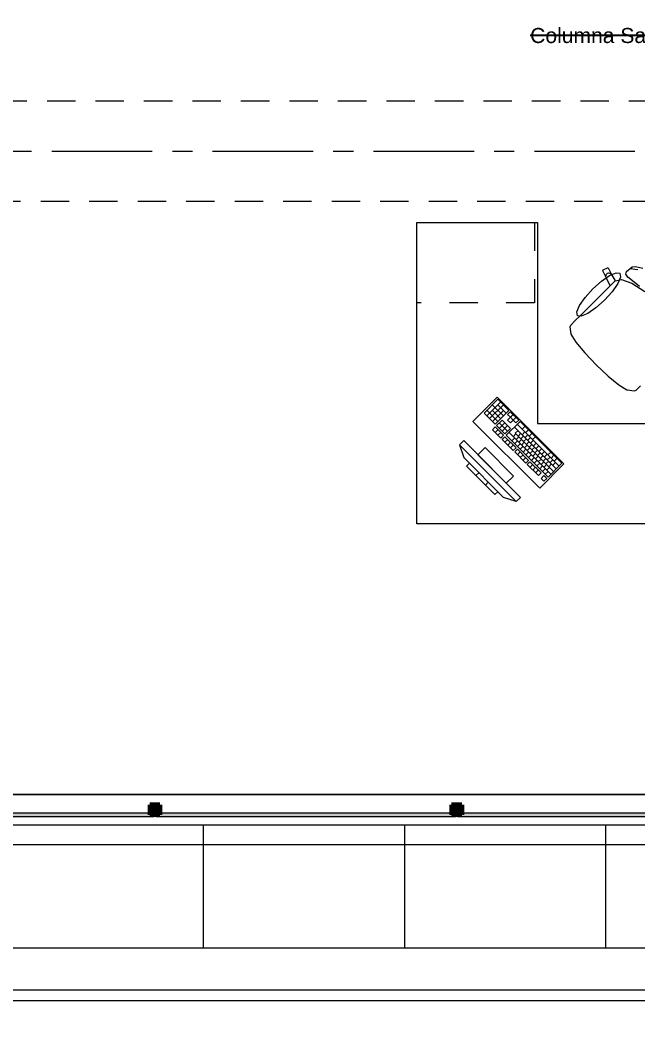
# Model space of a CAD drawing. Header units: inches. Extents: x -38 to 5698, y -33 to 92.
# Drawn here: x 132.59 to 135.66, y 3.05 to 8.1 of the extents above; entities that cross this region are included whole.
import ezdxf

# ---------------------------------------------------------------- set-up
doc = ezdxf.new("R2010")
doc.units = ezdxf.units.IN
doc.header["$MEASUREMENT"] = 0
doc.set_wipeout_variables(frame=1)
doc.header["$PDMODE"] = 1
for name, pattern in [('Hidden Line', [0.195611, 0.141111, -0.0545]), ('Punto & Raya', [0.65, 0.5, -0.075, 0, -0.075]), ('Rayas', [0.282222, 0.141111, -0.141111]), ('Wipeout_Contour', [1, 0, -1])]:
    doc.linetypes.add(name, pattern=pattern)
for name, color, linetype in [('02 _ ARQ _ ALB _ Cotas Ejes', 7, 'Continuous'), ('02 _ ARQ _ ALB _ Ejes Generales', 7, 'Continuous'), ('02 _ ARQ _ ZON _ Espacio.3D', 7, 'Continuous'), ('08 _ STR _ EXT _ 07 Losa Aligerada', 7, 'Continuous'), ('08 _ STR _ EXT _ 08 Placas Inclinadas', 7, 'Continuous'), ('08 _ STR _ EXT _ 09 Vigas', 7, 'Continuous'), ('Acabado - Muros', 7, 'Continuous'), ('Dibujo 2D - General', 7, 'Continuous'), ('Estructura - 03 LOSA', 7, 'Continuous'), ('Interior - Mobiliario', 7, 'Continuous'), ('Notas - Etiquetas', 251, 'Continuous')]:
    doc.layers.add(name, color=color, linetype=linetype)
doc.styles.add('Estilo_Generado_4', font='swisse.ttf')
doc.dimstyles.new('Estilo_Generado__1', dxfattribs={"dimtxt": 0.125, "dimasz": 0.095, "dimexe": 0.18, "dimexo": 0.3, "dimgap": 0, "dimtad": 0, "dimtih": 1, "dimtoh": 1, "dimzin": 0, "dimdsep": 46, "dimtxsty": 'Estilo_Generado_4', "dimblk": 'ARROWHEAD_6', "dimblk1": 'ARROWHEAD_6', "dimblk2": 'ARROWHEAD_6', "dimcen": 0.09, "dimse1": 1, "dimse2": 1, "dimclrd": 144, "dimclre": 144, "dimclrt": 7, "dimadec": 0, "dimazin": 0, "dimtfac": 1, "dimtdec": 4, "dimtmove": 0, "dimatfit": 3, "dimfxl": 1, "dimtolj": 1, "dimtzin": 0, "dimarcsym": 0})
doc.dimstyles.new('Estilo_Generado__8', dxfattribs={"dimtxt": 0.18, "dimasz": 0.0912, "dimexe": 0.18, "dimexo": 0.0625, "dimgap": 0, "dimtad": 0, "dimtih": 1, "dimtoh": 1, "dimdec": 4, "dimzin": 0, "dimdsep": 46, "dimcen": 0.09, "dimadec": 0, "dimazin": 0, "dimtfac": 1, "dimtdec": 4, "dimtmove": 0, "dimatfit": 3, "dimldrblk": 'ARROWHEAD_5', "dimfxl": 1, "dimtolj": 1, "dimtzin": 0, "dimarcsym": 0})

# ---------------------------------------------------------------- blocks, each defined once
blk = doc.blocks.new('ARROWHEAD_6')
at = {"color": 0, "linetype": 'Continuous', "lineweight": 0}
for p, q in [((0, 0), (-1, 0)), ((-0.5, -0.5), (0.5, 0.5))]:
    blk.add_line(p, q, dxfattribs=at)
blk = doc.blocks.new('*D91', base_point=(804.059, 0))
at = {"layer": '02 _ ARQ _ ALB _ Cotas Ejes', "color": 144, "linetype": 'Continuous', "lineweight": -2, "transparency": 16777216}
for p, q in [((129.915, 2.2841), (133.0886, 2.2841)), ((136.725, 2.2841), (133.4761, 2.2841))]:
    blk.add_line(p, q, dxfattribs=at)
at = {"layer": 'Defpoints', "color": 0, "linetype": 'Continuous', "transparency": 16777216}
for p in [(129.82, 7.45), (136.82, 7.45), (136.82, 2.2841)]:
    blk.add_point(p, dxfattribs=at)
at = {"layer": '02 _ ARQ _ ALB _ Cotas Ejes', "color": 144, "linetype": 'Continuous', "lineweight": -2, "transparency": 16777216, "xscale": 0.095, "yscale": 0.095, "zscale": 0.095, "rotation": 180}
blk.add_blockref('ARROWHEAD_6', (129.82, 2.2841), dxfattribs=at)
at = {"layer": '02 _ ARQ _ ALB _ Cotas Ejes', "color": 144, "linetype": 'Continuous', "lineweight": -2, "transparency": 16777216, "xscale": 0.095, "yscale": 0.095, "zscale": 0.095}
blk.add_blockref('ARROWHEAD_6', (136.82, 2.2841), dxfattribs=at)
at = {"layer": '02 _ ARQ _ ALB _ Cotas Ejes', "color": 7, "linetype": 'Continuous', "lineweight": 13, "transparency": 16777216, "insert": (133.2824, 2.2841), "char_height": 0.125, "attachment_point": 5, "style": 'Estilo_Generado_4'}
blk.add_mtext('\\A1;7.00', dxfattribs=at)
blk = doc.blocks.new('ARROWHEAD_5')
at = {"linetype": 'Continuous', "lineweight": 0}
blk.add_hatch(color=0, dxfattribs=at).paths.add_polyline_path([(-1, 0.2679), (0, 0), (-1, -0.2679)])
at = {"color": 0, "linetype": 'Continuous', "lineweight": 0}
blk.add_line((0, 0), (-1, 0), dxfattribs=at)

msp = doc.modelspace()

# ---------------------------------------------------------------- hatches: boundary and pattern name
at = {"layer": 'Acabado - Muros', "linetype": 'Continuous', "lineweight": 0}
for points in [[(133.2339, 4.1979), (133.2339, 4.1479), (133.2839, 4.1479), (133.2839, 4.1979)], [(134.7339, 4.1979), (134.7339, 4.1479), (134.7839, 4.1479), (134.7839, 4.1979)]]:
    msp.add_hatch(color=254, dxfattribs=at).paths.add_polyline_path(points)
at = {"layer": 'Acabado - Muros', "linetype": 'Continuous', "lineweight": 9}
for points in [[(131.7639, 4.1379), (133.2539, 4.1379), (133.2539, 4.1579), (131.7639, 4.1579)], [(133.2639, 4.1379), (134.7539, 4.1379), (134.7539, 4.1579), (133.2639, 4.1579)], [(134.7639, 4.1379), (135.8849, 4.1379), (135.8849, 4.1579), (134.7639, 4.1579)]]:
    msp.add_hatch(color=250, dxfattribs=at).paths.add_polyline_path(points)

# ---------------------------------------------------------------- linework, layer by layer
at = {"layer": '02 _ ARQ _ ALB _ Ejes Generales', "color": 252, "linetype": 'Punto & Raya', "lineweight": 13}
msp.add_line((98.3454, 7.45), (147.07, 7.45), dxfattribs=at)
at = {"layer": '02 _ ARQ _ ZON _ Espacio.3D', "color": 254, "linetype": 'Continuous', "lineweight": 0, "flags": 128}
msp.add_lwpolyline([(135.97, 17.35), (130.07, 17.35), (130.07, 16.9), (130.07, 7.7), (130.27, 7.7), (130.27, 7.2), (129.77, 7.2), (129.77, 3.7271), (130.6199, 3.7271), (130.6224, 4.6516), (130.7699, 4.6516), (130.7699, 4.2489), (135.8699, 4.2489)], dxfattribs=at)
at = {"layer": '08 _ STR _ EXT _ 07 Losa Aligerada', "color": 7, "linetype": 'Continuous', "lineweight": 18, "flags": 128}
msp.add_lwpolyline([(100.17, 5.8), (117.7353, 5.8), (117.7353, 7.2), (122.9315, 7.2), (122.9315, 6.0005), (129.57, 6.0005), (129.57, 3.3753), (137.07, 3.3753)], dxfattribs=at)
at = {"layer": '08 _ STR _ EXT _ 09 Vigas', "color": 251, "linetype": 'Hidden Line', "lineweight": 13}
for p, q in [((130.07, 7.7), (136.57, 7.7)), ((102.07, 7.2), (144.07, 7.2))]:
    msp.add_line(p, q, dxfattribs=at)
at = {"layer": 'Acabado - Muros', "color": 7, "linetype": 'Continuous', "lineweight": 60}
for p, q in [((133.2339, 4.1979), (133.2339, 4.1479)), ((133.2839, 4.1979), (133.2339, 4.1979)), ((133.2839, 4.1979), (133.2839, 4.1479)), ((134.7339, 4.1979), (134.7339, 4.1479)), ((134.7839, 4.1979), (134.7339, 4.1979)), ((134.7839, 4.1979), (134.7839, 4.1479)), ((133.2839, 4.1479), (133.2339, 4.1479)), ((134.7839, 4.1479), (134.7339, 4.1479))]:
    msp.add_line(p, q, dxfattribs=at)
at = {"layer": 'Acabado - Muros', "color": 7, "linetype": 'Continuous', "lineweight": 13, "flags": 128}
for points in [[(131.7639, 4.1379), (131.7639, 4.1579), (133.2539, 4.1579), (133.2539, 4.1379)], [(133.2639, 4.1379), (133.2639, 4.1579), (134.7539, 4.1579), (134.7539, 4.1379)], [(134.7639, 4.1379), (134.7639, 4.1579), (135.8849, 4.1579), (135.8849, 4.1379)]]:
    msp.add_lwpolyline(points, close=True, dxfattribs=at)
at = {"layer": 'Interior - Mobiliario', "color": 175, "linetype": 'Rayas', "lineweight": 13}
for p, q in [((135.1465, 7.0949), (135.1465, 6.6949)), ((135.1465, 6.6949), (134.5615, 6.6949))]:
    msp.add_line(p, q, dxfattribs=at)
at = {"layer": 'Interior - Mobiliario', "color": 175, "linetype": 'Continuous', "lineweight": 13}
for p, q in [((135.4869, 6.8587), (135.5083, 6.8695)), ((135.5083, 6.8695), (135.5124, 6.8682)), ((135.5124, 6.8682), (135.5293, 6.8351)), ((135.6037, 6.8502), (135.6316, 6.8734)), ((135.6316, 6.8734), (135.6483, 6.8753)), ((135.6483, 6.8753), (135.6845, 6.8675)), ((135.4856, 6.8547), (135.4869, 6.8587)), ((135.5026, 6.8216), (135.4856, 6.8547)), ((135.501, 6.8272), (135.5017, 6.833)), ((135.5026, 6.8216), (135.501, 6.8272)), ((135.5017, 6.833), (135.5045, 6.8382)), ((135.5222, 6.7798), (135.5026, 6.8216)), ((135.5045, 6.8382), (135.5091, 6.8418)), ((135.5091, 6.8418), (135.5147, 6.8433)), ((135.5147, 6.8433), (135.5206, 6.8426)), ((135.5206, 6.8426), (135.5257, 6.8397)), ((135.5257, 6.8397), (135.5293, 6.8351)), ((135.5293, 6.8351), (135.5467, 6.8041)), ((135.6003, 6.8373), (135.6037, 6.8502)), ((135.6103, 6.8229), (135.6003, 6.8373)), ((135.6326, 6.8043), (135.6103, 6.8229)), ((135.6263, 6.8637), (135.6218, 6.8645)), ((135.6343, 6.863), (135.6263, 6.8637)), ((135.6451, 6.8609), (135.6343, 6.863)), ((135.6605, 6.8598), (135.6451, 6.8609)), ((135.3743, 6.632), (135.5222, 6.7798)), ((135.5464, 6.804), (135.5222, 6.7798)), ((135.5464, 6.804), (135.5467, 6.8041)), ((135.5467, 6.8041), (135.5786, 6.8115)), ((135.5786, 6.8115), (135.6306, 6.7932)), ((135.6306, 6.7932), (135.6944, 6.7518)), ((135.6688, 6.7764), (135.6326, 6.8043)), ((135.3488, 6.6064), (135.3743, 6.632)), ((135.324, 6.5752), (135.3269, 6.5845)), ((135.328, 6.5413), (135.324, 6.5752)), ((135.3269, 6.5845), (135.3488, 6.6064)), ((135.3289, 6.5392), (135.328, 6.5413)), ((135.3538, 6.4991), (135.3289, 6.5392)), ((135.3974, 6.4454), (135.3538, 6.4991)), ((135.3981, 6.4446), (135.3974, 6.4454)), ((135.4529, 6.3863), (135.3981, 6.4446)), ((135.4529, 6.3863), (135.5113, 6.3314)), ((135.5113, 6.3314), (135.5121, 6.3308)), ((135.5121, 6.3308), (135.5657, 6.2872)), ((135.5657, 6.2872), (135.6058, 6.2623)), ((135.6058, 6.2623), (135.6079, 6.2614)), ((135.6511, 6.2603), (135.6731, 6.2822)), ((134.9635, 6.2153), (134.8949, 6.1468)), ((135.0189, 6.1599), (134.9635, 6.2153)), ((135.6079, 6.2614), (135.6418, 6.2574)), ((135.6418, 6.2574), (135.6511, 6.2603)), ((134.9773, 6.2015), (134.9088, 6.1329)), ((134.9912, 6.1876), (134.9226, 6.1191)), ((134.9914, 6.1325), (134.936, 6.1879)), ((135.0052, 6.1462), (134.9636, 6.1878)), ((134.8949, 6.1468), (134.9503, 6.0914)), ((134.964, 6.1051), (134.9086, 6.1605)), ((134.9777, 6.1188), (134.9362, 6.1604)), ((134.9913, 6.1601), (134.9365, 6.1052)), ((134.9503, 6.0914), (135.0189, 6.1599)), ((134.9846, 6.1119), (134.9572, 6.0845)), ((135.0262, 6.0703), (134.9846, 6.1119)), ((135.0258, 6.153), (135.0121, 6.1393)), ((135.0121, 6.1393), (135.0259, 6.1255)), ((135.0259, 6.1255), (135.0122, 6.1118)), ((135.0122, 6.1118), (135.0261, 6.0979)), ((135.0673, 6.1115), (135.0258, 6.153)), ((135.0396, 6.1392), (135.0259, 6.1255)), ((135.0398, 6.1116), (135.0259, 6.1255)), ((135.0261, 6.0979), (135.0398, 6.1116)), ((135.0535, 6.1253), (135.0398, 6.1116)), ((135.0398, 6.1116), (135.0536, 6.0978)), ((135.0536, 6.0978), (135.0673, 6.1115)), ((134.9504, 6.0776), (134.9367, 6.0639)), ((134.9367, 6.0639), (134.9782, 6.0223)), ((134.9919, 6.0361), (134.9504, 6.0776)), ((134.9642, 6.0638), (134.9505, 6.05)), ((134.9572, 6.0845), (134.9988, 6.0429)), ((135.0125, 6.0566), (134.9709, 6.0982)), ((134.9985, 6.098), (134.9711, 6.0706)), ((135.0123, 6.0842), (134.9849, 6.0568)), ((134.9988, 6.0429), (135.0262, 6.0703)), ((135.0743, 6.1046), (135.0057, 6.036)), ((135.2545, 5.8694), (135.0468, 6.0771)), ((135.2683, 5.8831), (135.0605, 6.0908)), ((135.282, 5.8968), (135.0743, 6.1046)), ((135.0985, 6.0803), (135.0848, 6.0666)), ((135.1158, 6.063), (135.1021, 6.0493)), ((134.7938, 6.01), (134.7726, 5.9888)), ((135.0767, 5.7272), (134.7938, 6.01)), ((134.9781, 6.0499), (134.9643, 6.0362)), ((134.9782, 6.0223), (134.9919, 6.0361)), ((134.9988, 6.0291), (134.9851, 6.0154)), ((134.9851, 6.0154), (135.0405, 5.96)), ((135.0542, 5.9737), (134.9988, 6.0291)), ((135.0127, 6.0153), (134.999, 6.0016)), ((135.0057, 6.036), (135.2134, 5.8283)), ((135.2271, 5.842), (135.0194, 6.0497)), ((135.0471, 6.022), (135.0334, 6.0083)), ((135.0539, 6.0426), (135.0402, 6.0289)), ((135.0641, 6.0598), (135.0504, 6.0461)), ((135.2408, 5.8557), (135.0504, 6.0461)), ((135.0677, 6.0288), (135.054, 6.0151)), ((135.078, 6.046), (135.0643, 6.0323)), ((135.0816, 6.015), (135.0679, 6.0012)), ((135.0918, 6.0321), (135.0781, 6.0184)), ((135.0986, 6.0528), (135.0849, 6.0391)), ((135.1057, 6.0183), (135.092, 6.0046)), ((135.1125, 6.0389), (135.0988, 6.0252)), ((135.1263, 6.0251), (135.1126, 6.0114)), ((135.1331, 6.0457), (135.1194, 6.032)), ((135.1402, 6.0112), (135.1265, 5.9975)), ((135.1504, 6.0284), (135.1367, 6.0147)), ((134.7726, 5.9888), (135.0554, 5.706)), ((134.7726, 5.9888), (134.7938, 5.9252)), ((134.8999, 5.9747), (134.8645, 5.9393)), ((135.0413, 5.8332), (134.8999, 5.9747)), ((135.0265, 6.0014), (135.0128, 5.9877)), ((135.0404, 5.9876), (135.0267, 5.9739)), ((135.0405, 5.96), (135.0542, 5.9737)), ((135.0609, 6.0082), (135.0472, 5.9944)), ((135.0611, 5.9668), (135.0474, 5.9531)), ((135.0748, 5.9943), (135.0611, 5.9806)), ((135.1165, 5.9114), (135.0611, 5.9668)), ((135.0886, 5.9805), (135.0749, 5.9668)), ((135.0954, 6.0011), (135.0817, 5.9874)), ((135.1025, 5.9666), (135.0888, 5.9529)), ((135.1093, 5.9873), (135.0956, 5.9735)), ((135.1195, 6.0044), (135.1058, 5.9907)), ((135.1231, 5.9734), (135.1094, 5.9597)), ((135.1334, 5.9906), (135.1197, 5.9769)), ((135.137, 5.9596), (135.1233, 5.9458)), ((135.1472, 5.9767), (135.1335, 5.963)), ((135.154, 5.9974), (135.1403, 5.9837)), ((135.1611, 5.9629), (135.1474, 5.9492)), ((135.1679, 5.9835), (135.1541, 5.9698)), ((135.1817, 5.9697), (135.168, 5.956)), ((134.9918, 5.7272), (134.7938, 5.9252)), ((134.8645, 5.9393), (135.0059, 5.7979)), ((135.0474, 5.9531), (135.1028, 5.8977)), ((135.075, 5.953), (135.0613, 5.9393)), ((135.0888, 5.9391), (135.0751, 5.9254)), ((135.1027, 5.9253), (135.089, 5.9116)), ((135.1163, 5.9528), (135.1026, 5.9391)), ((135.1028, 5.8977), (135.1165, 5.9114)), ((135.1302, 5.9389), (135.1165, 5.9252)), ((135.144, 5.9251), (135.1303, 5.9114)), ((135.1508, 5.9457), (135.1371, 5.932)), ((135.1579, 5.9112), (135.1442, 5.8975)), ((135.1647, 5.9319), (135.151, 5.9182)), ((135.1749, 5.949), (135.1612, 5.9353)), ((135.1785, 5.918), (135.1648, 5.9043)), ((135.1888, 5.9352), (135.1751, 5.9215)), ((135.1956, 5.9558), (135.1818, 5.9421)), ((135.2026, 5.9213), (135.1889, 5.9076)), ((135.2094, 5.942), (135.1957, 5.9283)), ((135.2233, 5.9281), (135.2095, 5.9144)), ((135.2266, 5.9522), (135.2129, 5.9385)), ((135.2371, 5.9143), (135.2234, 5.9006)), ((135.2422, 5.9367), (135.2284, 5.9229)), ((135.2577, 5.9211), (135.244, 5.9074)), ((134.8221, 5.8969), (134.808, 5.8827)), ((134.808, 5.8827), (134.9494, 5.7413)), ((134.9635, 5.7555), (134.8221, 5.8969)), ((135.1235, 5.9045), (135.1097, 5.8908)), ((135.1097, 5.8908), (135.1651, 5.8354)), ((135.1788, 5.8491), (135.1235, 5.9045)), ((135.1373, 5.8907), (135.1236, 5.8769)), ((135.1512, 5.8768), (135.1374, 5.8631)), ((135.165, 5.863), (135.1513, 5.8493)), ((135.1717, 5.8974), (135.158, 5.8837)), ((135.1856, 5.8835), (135.1719, 5.8698)), ((135.1924, 5.9042), (135.1786, 5.8905)), ((135.1994, 5.8697), (135.1857, 5.856)), ((135.2062, 5.8903), (135.1925, 5.8766)), ((135.2165, 5.9075), (135.2027, 5.8938)), ((135.2201, 5.8765), (135.2063, 5.8628)), ((135.2134, 5.8283), (135.282, 5.8968)), ((135.2303, 5.8937), (135.2166, 5.8799)), ((135.2509, 5.9004), (135.2372, 5.8867)), ((134.8692, 5.8497), (134.8551, 5.8356)), ((135.0059, 5.7979), (135.0413, 5.8332)), ((135.1651, 5.8354), (135.1788, 5.8491)), ((135.1927, 5.8353), (135.179, 5.8216)), ((135.179, 5.8216), (135.1928, 5.8077)), ((135.2065, 5.8214), (135.1927, 5.8353)), ((135.1928, 5.8077), (135.2065, 5.8214)), ((135.2133, 5.8558), (135.1996, 5.8421)), ((134.9164, 5.8026), (134.9022, 5.7885)), ((134.9494, 5.7413), (134.9635, 5.7555)), ((135.0554, 5.706), (134.9918, 5.7272)), ((135.0554, 5.706), (135.0767, 5.7272))]:
    msp.add_line(p, q, dxfattribs=at)
at = {"layer": 'Interior - Mobiliario', "color": 175, "linetype": 'Continuous', "lineweight": 13, "flags": 128}
for points in [[(134.5615, 5.5949), (134.5615, 7.0949), (135.1615, 7.0949), (135.1615, 6.0949), (135.8615, 6.0949), (135.8615, 5.5949)], [(135.4364, 6.7647), (135.4789, 6.8029), (135.5193, 6.8309), (135.5513, 6.8445), (135.5702, 6.8416), (135.5731, 6.8227), (135.5595, 6.7906), (135.5315, 6.7503), (135.4933, 6.7078), (135.4509, 6.6696), (135.4105, 6.6416), (135.3784, 6.628), (135.3595, 6.6309), (135.3566, 6.6498), (135.3703, 6.6819), (135.3983, 6.7222)], [(135.1721, 5.7731), (135.2923, 5.8934), (134.96, 6.2257), (134.8398, 6.1055)]]:
    msp.add_lwpolyline(points, close=True, dxfattribs=at)

# ---------------------------------------------------------------- texts
at = {"layer": 'Notas - Etiquetas', "color": 8, "linetype": 'Continuous', "lineweight": 35, "insert": (135.1244, 8.0239), "char_height": 0.075, "attachment_point": 4, "style": 'Estilo_Generado_4'}
msp.add_mtext('\\A1;{\\pql;\\fSwis721 Ex BT|b0|i0|c0|p34;Columna Sanitaria}', dxfattribs=at)

# ---------------------------------------------------------------- leaders
at = {"layer": 'Notas - Etiquetas', "color": 8, "linetype": 'Continuous', "lineweight": 13, "annotation_type": 0, "has_hookline": 1, "hookline_direction": 1, "text_width": 1.0171}
msp.add_leader([(136.4702, 7.85), (136.2959, 8.0239), (135.1244, 8.0239)], dimstyle='Estilo_Generado__8', dxfattribs=at)

# ---------------------------------------------------------------- wipeouts: each hides what was drawn before it
at = {"color": 254, "linetype": 'Wipeout_Contour', "lineweight": 0, "ltscale": 3379.541211}
msp.add_wipeout([(130.7699, 3.2253), (135.8699, 3.2253), (135.8699, 3.2789), (130.7699, 3.2789)], dxfattribs=at).dxf.layer = '08 _ STR _ EXT _ 08 Placas Inclinadas'

# ---------------------------------------------------------------- next in the draw order: linework, layer by layer
at = {"layer": '08 _ STR _ EXT _ 08 Placas Inclinadas', "color": 7, "linetype": 'Continuous', "lineweight": 13, "flags": 128}
msp.add_lwpolyline([(130.7699, 3.2253), (135.8699, 3.2253)], dxfattribs=at)

# ---------------------------------------------------------------- next in the draw order: wipeouts: each hides what was drawn before it
at = {"color": 254, "linetype": 'Wipeout_Contour', "lineweight": 0, "ltscale": 3379.550496}
msp.add_wipeout([(130.7699, 3.486), (130.7699, 4.0989), (135.8699, 4.0989), (135.8699, 3.486)], dxfattribs=at).dxf.layer = 'Dibujo 2D - General'

# ---------------------------------------------------------------- next in the draw order: hatches: boundary and pattern name
at = {"layer": 'Dibujo 2D - General', "linetype": 'Continuous', "lineweight": 13}
h = msp.add_hatch(dxfattribs=at)
h.set_pattern_fill('CEMENTO_PULIDO_Y_BRUÑADO_FA', color=251, style=0, pattern_type=2)
h.set_pattern_definition([(0, (92.5, 3e-09), (0, 1), []), (90, (92.5, 3e-09), (-1, 0), [])])
h.paths.add_polyline_path([(130.7699, 3.486), (130.7699, 4.0989), (135.8699, 4.0989), (135.8699, 3.486)])

# ---------------------------------------------------------------- next in the draw order: linework, layer by layer
at = {"layer": 'Dibujo 2D - General', "color": 251, "linetype": 'Continuous', "lineweight": 13, "flags": 128}
msp.add_lwpolyline([(130.7699, 3.486), (130.7699, 4.0989), (135.8699, 4.0989), (135.8699, 3.486)], close=True, dxfattribs=at)
at = {"layer": 'Estructura - 03 LOSA', "color": 7, "linetype": 'Continuous', "lineweight": 18, "flags": 128}
msp.add_lwpolyline([(136.0199, 4.2489), (130.5199, 4.2489), (130.5199, 3.4801), (130.6699, 3.4801), (130.6699, 4.0989), (135.8699, 4.0989), (135.8699, 3.4801), (136.0199, 3.4801)], close=True, dxfattribs=at)

# ---------------------------------------------------------------- next in the draw order: wipeouts: each hides what was drawn before it
at = {"color": 254, "linetype": 'Wipeout_Contour', "lineweight": 0, "ltscale": 3379.54328}
msp.add_wipeout([(130.7699, 3.2789), (135.8699, 3.2789), (135.8699, 3.486), (130.7699, 3.486)], dxfattribs=at).dxf.layer = '08 _ STR _ EXT _ 08 Placas Inclinadas'

# ---------------------------------------------------------------- next in the draw order: linework, layer by layer
at = {"layer": '08 _ STR _ EXT _ 08 Placas Inclinadas', "color": 7, "linetype": 'Continuous', "lineweight": 13}
msp.add_line((130.7699, 3.2789), (135.8699, 3.2789), dxfattribs=at)
at = {"layer": '08 _ STR _ EXT _ 08 Placas Inclinadas', "color": 7, "linetype": 'Continuous', "lineweight": 13, "flags": 128}
msp.add_lwpolyline([(135.8699, 3.486), (130.7699, 3.486)], dxfattribs=at)

# ---------------------------------------------------------------- next in the draw order: dimensions: what is measured, and where the dimension line sits
at = {"layer": '02 _ ARQ _ ALB _ Cotas Ejes', "color": 144, "linetype": 'Continuous', "lineweight": 13}
dim = msp.add_linear_dim(base=(136.82, 2.2841), p1=(129.82, 7.45), p2=(136.82, 7.45), dimstyle='Estilo_Generado__1', dxfattribs=at)
dim.commit()
dim.dimension.update_dxf_attribs({"geometry": '*D91', "text_midpoint": (133.2824, 2.2841), "dimtype": 160})

doc.saveas('drawing.dxf')
